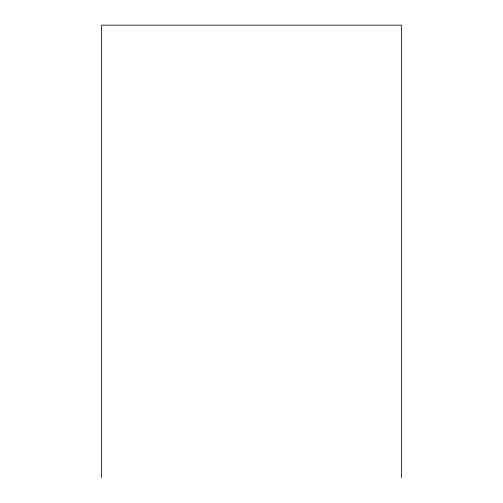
<?xml version="1.0" encoding="UTF-8"?>
<svg xmlns="http://www.w3.org/2000/svg" width="503" height="503" viewBox="0 0 503 503"><rect width="100%" height="100%" fill="white"/><g stroke="black" fill="none" stroke-linecap="round" stroke-linejoin="round"><path stroke-width="0.75" d="M401.4 477.85L401.4 25.15L101.6 25.15L101.6 477.85"/></g></svg>
